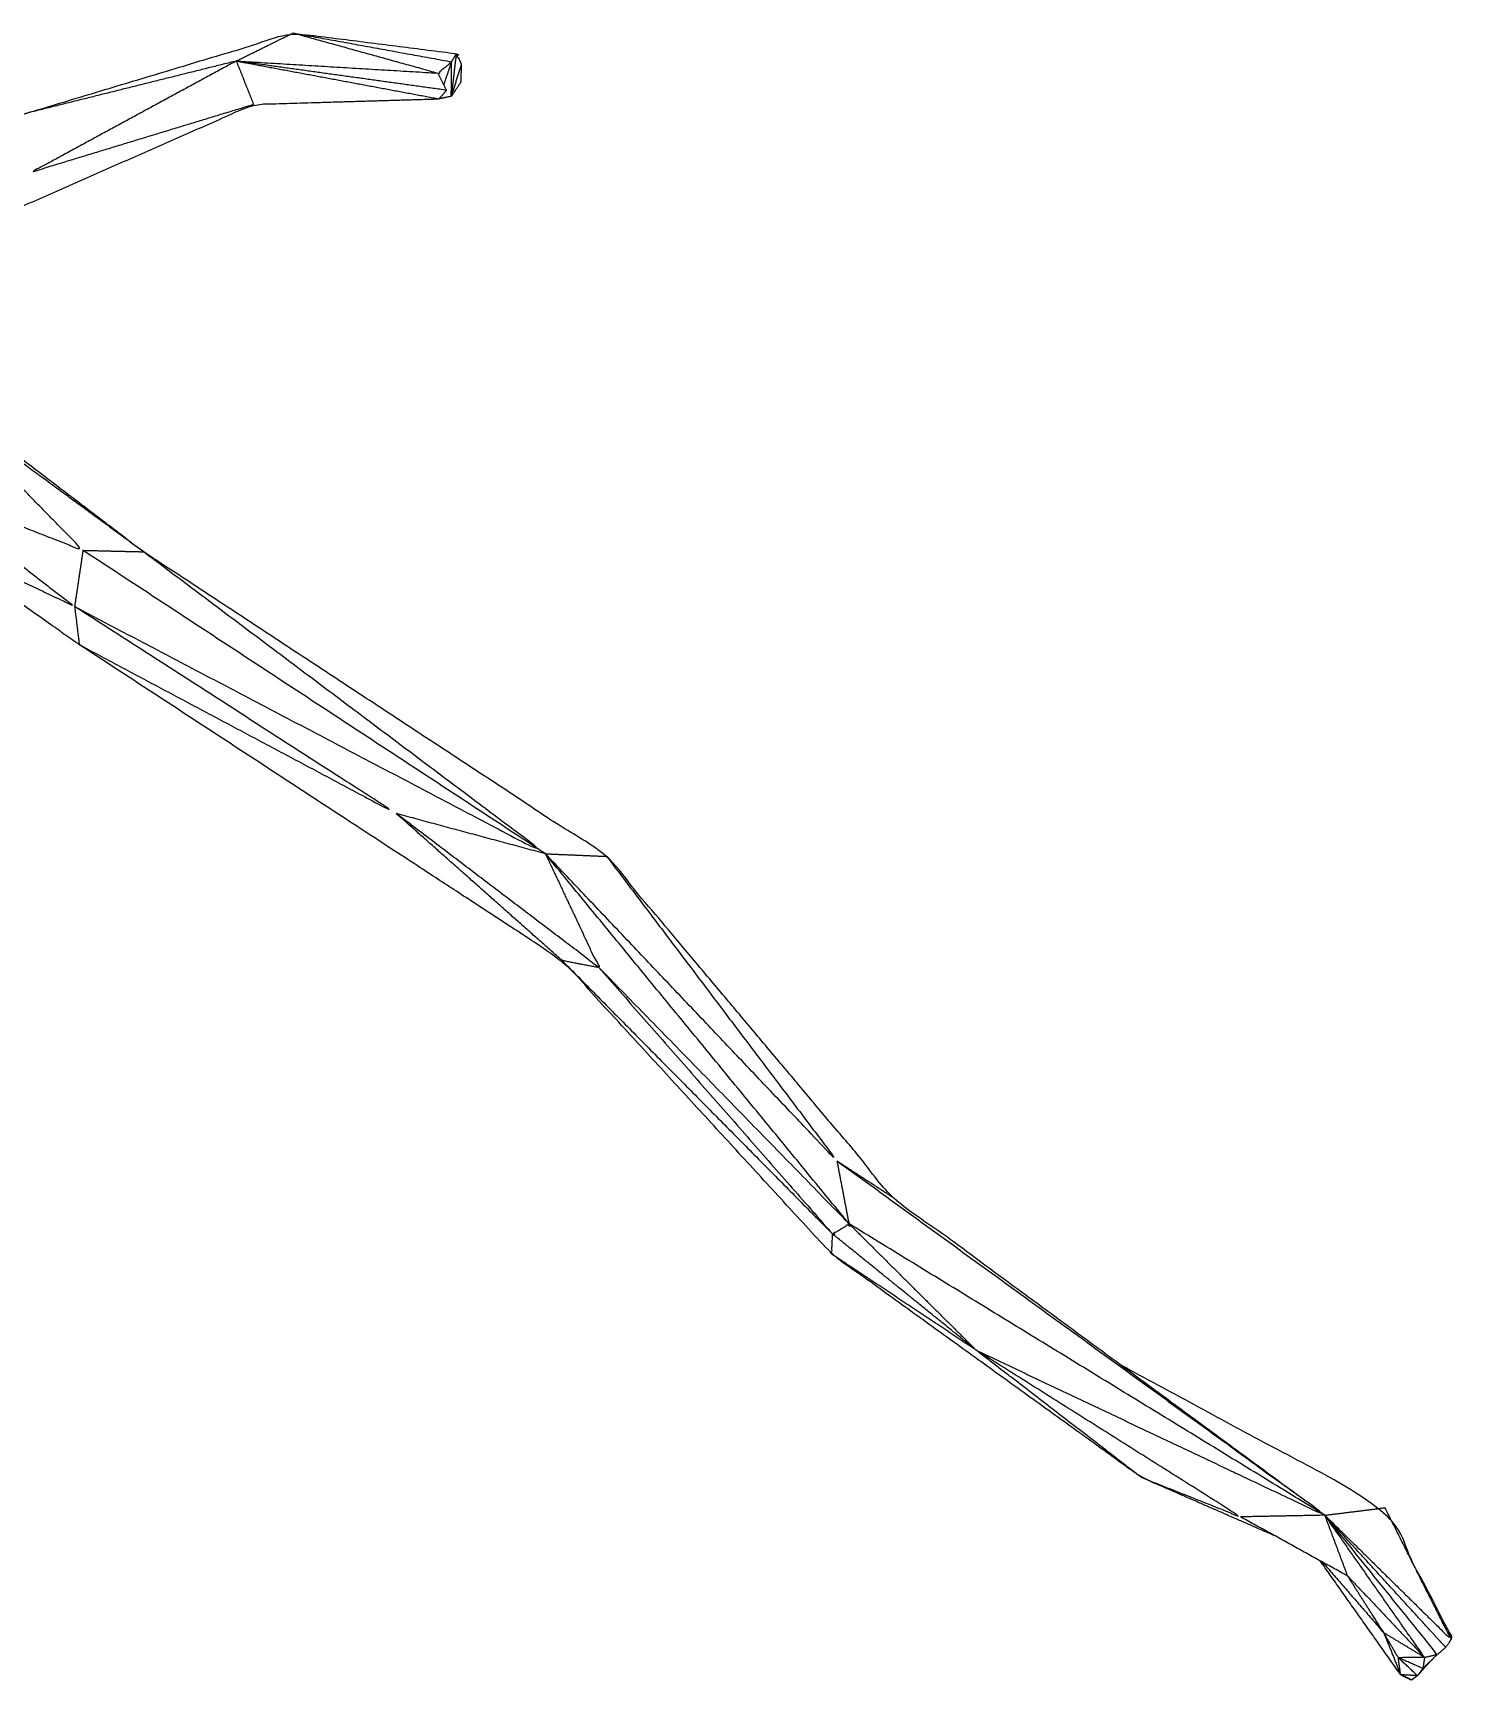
# Model space of a CAD drawing. Header units: centimetres. Extents: x 7653 to 15270, y 5751 to 14937.
# Drawn here: x 9793.7 to 10036.4, y 12883.3 to 13164.8 of the extents above; entities that cross this region are included whole.
import ezdxf

# ---------------------------------------------------------------- set-up
doc = ezdxf.new("R2010")
doc.units = ezdxf.units.CM
doc.layers.add('Make2D$Visible$Curves$Layer0', color=7, linetype='Continuous', true_color=0x000000)

msp = doc.modelspace()

# ---------------------------------------------------------------- linework, layer by layer
at = {"layer": 'Make2D$Visible$Curves$Layer0'}
for points, knots in [([(9759.71, 13142.69), (9776.09, 13146.87), (9792.47, 13151.04), (9815.35, 13157.92), (9838.23, 13164.8), (9852.17, 13163.04), (9866.1, 13161.27), (9866.54, 13160.37), (9866.97, 13159.47), (9866.91, 13157.9), (9866.85, 13156.33), (9866.05, 13155.15), (9865.25, 13153.97), (9864.21, 13153.75), (9863.17, 13153.54)], [0, 0, 0, 1, 1, 2, 2, 3, 3, 4, 4, 5, 5, 6, 6, 7, 7, 7]), ([(9838.23, 13164.8), (9850.6, 13161.37), (9862.97, 13157.94), (9864.15, 13158.91), (9865.32, 13159.87)], [0, 0, 0, 1, 1, 2, 2, 2]), ([(9828.5, 13160.01), (9811.11, 13150.57), (9793.72, 13141.12), (9812.58, 13146.86), (9831.44, 13152.6)], [0, 0, 0, 1, 1, 2, 2, 2]), ([(9864.43, 13155.01), (9846.46, 13157.51), (9828.5, 13160.01), (9845.84, 13156.78), (9863.17, 13153.54)], [0, 0, 0, 1, 1, 2, 2, 2]), ([(9865.32, 13159.87), (9865.28, 13156.92), (9865.25, 13153.97), (9865.67, 13157.62), (9866.1, 13161.27), (9865.71, 13160.57), (9865.32, 13159.87)], [0, 0, 0, 1, 1, 2, 2, 3, 3, 3]), ([(9862.97, 13157.94), (9863.7, 13156.48), (9864.43, 13155.01), (9863.8, 13154.28), (9863.17, 13153.54)], [0, 0, 0, 1, 1, 2, 2, 2]), ([(9721.43, 13126.18), (9721.42, 13126.29), (9721.41, 13126.4), (9749.37, 13127.59), (9777.34, 13128.78), (9804.39, 13140.69), (9831.44, 13152.6), (9847.31, 13153.07), (9863.17, 13153.54)], [0.978918, 0.978918, 0.978918, 1, 1, 2, 2, 3, 3, 4, 4, 4]), ([(10009.83, 12915), (9975.36, 12940.35), (9940.9, 12965.69), (9916.36, 12994.89), (9891.83, 13024.08), (9852.22, 13050.11), (9812.62, 13076.14), (9800.12, 13085.65), (9787.61, 13095.17), (9782.17, 13098.8), (9776.73, 13102.44), (9765.35, 13109.4), (9753.96, 13116.36), (9739.66, 13119.65), (9725.36, 13122.94)], [0.064826, 0.064826, 0.064826, 1, 1, 2, 2, 3, 3, 4, 4, 5, 5, 6, 6, 7, 7, 7]), ([(9774.09, 13087.39), (9788.19, 13081.89), (9802.28, 13076.39), (9789.51, 13089.41), (9776.73, 13102.44)], [0, 0, 0, 1, 1, 2, 2, 2]), ([(10006.09, 12907.95), (9994.65, 12912.96), (9983.2, 12917.97), (9956.74, 12937.05), (9930.28, 12956.13), (9907.21, 12981.23), (9884.14, 13006.34), (9842.89, 13033.3), (9801.65, 13060.26), (9788.35, 13069.64), (9775.05, 13079.02), (9760.99, 13086.32), (9746.92, 13093.62), (9733.3, 13095.19), (9719.68, 13096.76)], [0.229528, 0.229528, 0.229528, 1, 1, 2, 2, 3, 3, 4, 4, 5, 5, 6, 6, 7, 7, 7]), ([(9774.09, 13087.39), (9787.47, 13077.09), (9800.85, 13066.78), (9787.95, 13072.9), (9775.05, 13079.02)], [0, 0, 0, 1, 1, 2, 2, 2]), ([(9800.85, 13066.78), (9841.1, 13045.66), (9881.35, 13024.53), (9846.99, 13050.33), (9812.62, 13076.14)], [0, 0, 0, 1, 1, 2, 2, 2]), ([(9801.65, 13060.26), (9828.76, 13045.83), (9855.86, 13031.4), (9828.36, 13049.09), (9800.85, 13066.78)], [0, 0, 0, 1, 1, 2, 2, 2]), ([(9881.35, 13024.53), (9885.92, 13014.82), (9890.48, 13005.11), (9873.17, 13018.25), (9855.86, 13031.4)], [0, 0, 0, 1, 1, 2, 2, 2]), ([(9891.83, 13024.08), (9911.53, 12998.03), (9931.24, 12971.97), (9906.29, 12998.25), (9881.35, 13024.53)], [0, 0, 0, 1, 1, 2, 2, 2]), ([(9890.48, 13005.11), (9911.89, 12983.19), (9933.29, 12961.27), (9931.87, 12960.41), (9930.44, 12959.56), (9910.46, 12982.33), (9890.48, 13005.11)], [0, 0, 0, 1, 1, 2, 2, 3, 3, 3]), ([(9954.98, 12939.7), (9984.79, 12925.59), (10014.61, 12911.49), (9972.92, 12941.73), (9931.24, 12971.97)], [0, 0, 0, 1, 1, 2, 2, 2]), ([(9954.98, 12939.7), (9942.63, 12947.91), (9930.28, 12956.13), (9930.36, 12957.84), (9930.44, 12959.56)], [0, 0, 0, 1, 1, 2, 2, 2]), ([(9933.29, 12961.27), (9944.14, 12950.48), (9954.98, 12939.7), (9942.71, 12949.63), (9930.44, 12959.56)], [0, 0, 0, 1, 1, 2, 2, 2]), ([(9983.2, 12917.97), (9991.69, 12914.59), (10000.19, 12911.21), (9977.59, 12925.46), (9954.98, 12939.7)], [0, 0, 0, 1, 1, 2, 2, 2]), ([(10031.37, 12885.31), (10032.61, 12886.5), (10033.84, 12887.69), (10034.55, 12888.3), (10035.26, 12888.91), (10035.73, 12889.57), (10036.2, 12890.24), (10036.27, 12890.51), (10036.34, 12890.78), (10036, 12891.33), (10035.66, 12891.87), (10030.27, 12902.32), (10024.89, 12912.77), (10002.29, 12924.96), (9979.7, 12937.16)], [-2, -2, -2, -1, -1, 0, 0, 1, 1, 2, 2, 3, 3, 4, 4, 4.953714, 4.953714, 4.953714]), ([(10014.61, 12911.49), (10025.4, 12900.86), (10036.2, 12890.24), (10030.54, 12901.5), (10024.89, 12912.77)], [0, 0, 0, 1, 1, 2, 2, 2]), ([(10014.22, 12903.46), (10019.45, 12897.43), (10024.68, 12891.4), (10021.6, 12896.24), (10018.52, 12901.08), (10016.56, 12906.29), (10014.61, 12911.49)], [0.110975, 0.110975, 0.110975, 1, 1, 2, 2, 3, 3, 3]), ([(10018.52, 12901.08), (10025.08, 12894.15), (10031.64, 12887.21), (10023.13, 12899.35), (10014.61, 12911.49)], [0, 0, 0, 1, 1, 2, 2, 2]), ([(10031.64, 12887.21), (10032.74, 12887.45), (10033.84, 12887.69), (10024.22, 12899.59), (10014.61, 12911.49)], [0, 0, 0, 1, 1, 2, 2, 2]), ([(10031.64, 12887.21), (10029.4, 12887.17), (10027.16, 12887.14), (10025.92, 12889.27), (10024.68, 12891.4)], [0, 0, 0, 1, 1, 2, 2, 2]), ([(10024.68, 12891.4), (10026.12, 12887.81), (10027.56, 12884.23), (10027.36, 12885.68), (10027.16, 12887.14)], [0, 0, 0, 1, 1, 2, 2, 2]), ([(10031.64, 12887.21), (10031.51, 12886.26), (10031.37, 12885.31), (10029.26, 12886.22), (10027.16, 12887.14)], [0, 0, 0, 1, 1, 2, 2, 2]), ([(10031.37, 12885.31), (10030.9, 12884.69), (10030.44, 12884.07), (10028.8, 12885.6), (10027.16, 12887.14)], [0, 0, 0, 1, 1, 2, 2, 2]), ([(10032.58, 12886.47), (10031.51, 12885.27), (10030.44, 12884.07), (10029.93, 12883.7), (10029.42, 12883.32)], [0.569912, 0.569912, 0.569912, 1, 1, 2, 2, 2]), ([(10028.94, 12883.59), (10029.18, 12883.46), (10029.42, 12883.32), (10028.49, 12883.78), (10027.56, 12884.23), (10028.25, 12883.91), (10028.94, 12883.59)], [0, 0, 0, 1, 1, 2, 2, 3, 3, 3])]:
    msp.add_open_spline(points, degree=2, knots=knots, dxfattribs=at)
for points in [[(9828.5, 13160.01), (9833.36, 13162.41), (9838.23, 13164.8)], [(9838.23, 13164.8), (9851.78, 13162.34), (9865.32, 13159.87)], [(9828.5, 13160.01), (9810.48, 13155.52), (9792.47, 13151.04)], [(9828.5, 13160.01), (9845.73, 13158.97), (9862.97, 13157.94)], [(9828.5, 13160.01), (9829.97, 13156.3), (9831.44, 13152.6)], [(9863.98, 13155.92), (9864.65, 13157.9), (9865.32, 13159.87)], [(9866.97, 13159.47), (9866.11, 13156.72), (9865.25, 13153.97)], [(9812.62, 13076.14), (9794.68, 13089.29), (9776.73, 13102.44)], [(9802.28, 13076.39), (9801.57, 13071.59), (9800.85, 13066.78)], [(9802.28, 13076.39), (9807.45, 13076.26), (9812.62, 13076.14)], [(9881.35, 13024.53), (9841.82, 13050.46), (9802.28, 13076.39)], [(9800.85, 13066.78), (9801.25, 13063.52), (9801.65, 13060.26)], [(9881.35, 13024.53), (9868.61, 13027.96), (9855.86, 13031.4)], [(9884.14, 13006.34), (9870, 13018.87), (9855.86, 13031.4)], [(9881.35, 13024.53), (9886.59, 13024.31), (9891.83, 13024.08)], [(9933.29, 12961.27), (9907.32, 12992.9), (9881.35, 13024.53)], [(9884.14, 13006.34), (9907.29, 12982.95), (9930.44, 12959.56)], [(9884.14, 13006.34), (9887.31, 13005.72), (9890.48, 13005.11)], [(9940.9, 12965.69), (9936.07, 12968.83), (9931.24, 12971.97)], [(9933.29, 12961.27), (9932.26, 12966.62), (9931.24, 12971.97)], [(10014.61, 12911.49), (9973.95, 12936.38), (9933.29, 12961.27)], [(9983.2, 12917.97), (9969.09, 12928.83), (9954.98, 12939.7)], [(10014.61, 12911.49), (10019.75, 12912.13), (10024.89, 12912.77)], [(10014.61, 12911.49), (10007.4, 12911.35), (10000.19, 12911.21)], [(10018.52, 12901.08), (10009.36, 12906.15), (10000.19, 12911.21)], [(10035.26, 12888.91), (10024.93, 12900.2), (10014.61, 12911.49)], [(10027.56, 12884.23), (10020.69, 12893.96), (10013.82, 12903.68)], [(10031.64, 12887.21), (10028.16, 12889.3), (10024.68, 12891.4)], [(10035.66, 12891.87), (10035.93, 12891.05), (10036.2, 12890.24)], [(10030.44, 12884.07), (10029, 12884.15), (10027.56, 12884.23)]]:
    msp.add_open_spline(points, degree=2, dxfattribs=at)

doc.saveas('drawing.dxf')
